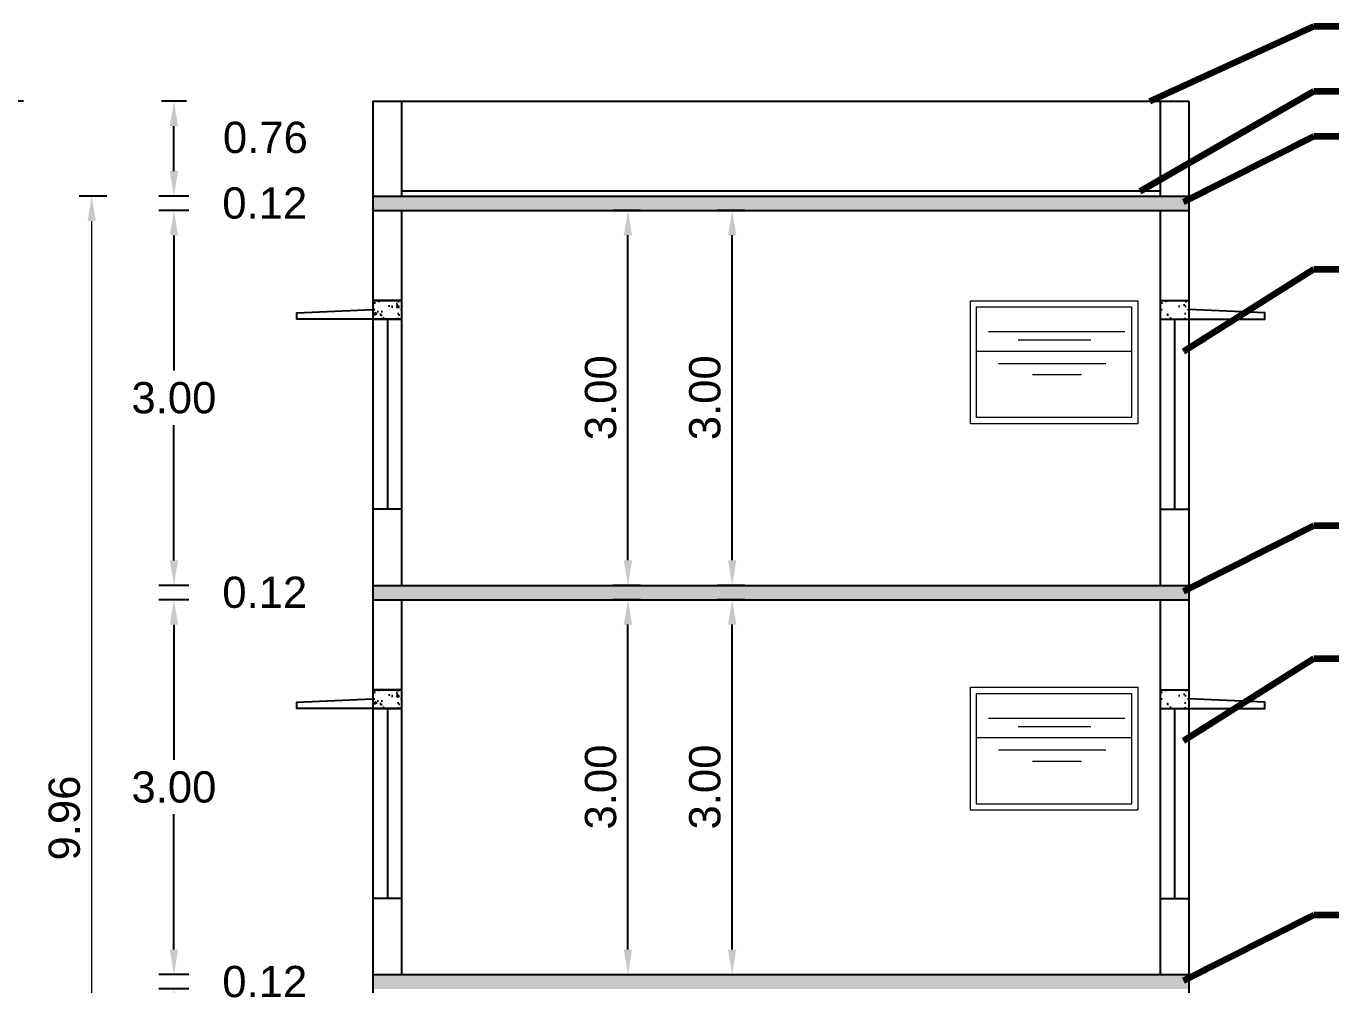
# Model space of a CAD drawing. Header units: metres. Extents: x 0 to 107, y 0 to 69.
# Drawn here: x 11.83 to 22.33, y 51.04 to 58.71 of the extents above; entities that cross this region are included whole.
import ezdxf

# ---------------------------------------------------------------- set-up
doc = ezdxf.new("R2010")
doc.units = ezdxf.units.M
doc.header["$LTSCALE"] = 0.2
doc.header["$MEASUREMENT"] = 0
doc.header["$PDMODE"] = 2
doc.layers.get('0').update_dxf_attribs({"lineweight": 15})
for name, color, linetype in [('BLK_1_FLR_1_REGULAR_ROOM_1', 2, 'Continuous'), ('BLK_1_FLR_1_WATER_CLOSET', 1, 'Continuous'), ('BLK_1_FLR_2_REGULAR_ROOM_1', 2, 'Continuous'), ('BLK_1_FLR_2_WATER_CLOSET', 1, 'Continuous'), ('BLK_1_HT_OF_BLDG', 5, 'Continuous')]:
    doc.layers.add(name, color=color, linetype=linetype)
doc.styles.get("Standard").update_dxf_attribs({"font": 'arial.ttf', "height": 0.25})
doc.dimstyles.get("Standard").update_dxf_attribs({"dimtxt": 0.23, "dimasz": 0.2, "dimexe": 0.12, "dimexo": 0.0625, "dimgap": 0.09, "dimtad": 1, "dimtih": 1, "dimtoh": 1, "dimzin": 1, "dimdsep": 46, "dimtxsty": 'Standard', "dimcen": 0.09, "dimazin": 0, "dimtfac": 1, "dimtix": 1, "dimtofl": 0, "dimtmove": 0, "dimatfit": 0, "dimfxl": 0, "dimtolj": 1, "dimtzin": 0, "dimarcsym": 0})
pattern_1 = [(355, (303.64837, 120.61045), (0.13884212, 0.1654656), [0.0225, -0.2475]), (50, (303.64837, 120.61045), (0.13013044, -0.18899765), [0.018, -0.198]), (304.5486, (303.65994, 120.62424), (0.26897258, -0.02353184), [0.01912206, -0.21034263]), (358.8158, (303.6908, 120.56802), (0.19128413, 0.2615079), [0.03375, -0.37125]), (308.3644, (303.70674, 120.58982), (0.4049135, -0.0083697), [0.0286831, -0.3155139]), (53.8158, (303.6908, 120.56802), (0.4049135, -0.00837002), [0.027, -0.297]), (24, (303.7014, 120.59984), (0.04121474, 0.21203147), [0.0225, -0.2475]), (79, (303.7014, 120.59984), (0.20544253, -0.10221258), [0.018, -0.198]), (333.5486, (303.70484, 120.61751), (0.24665719, 0.10981909), [0.01912206, -0.21034263]), (7.5, (303.64837, 120.61045), (0.073196945, -0.068037956), [0, -0.1956, 0, -0.201, 0, -0.19875]), (37.5, (303.64837, 120.61045), (0.139472835, -0.027861883), [0, -0.1146, 0, -0.1911, 0, -0.07575]), (77.5, (303.601066, 120.563146), (0.108456229, 0.11802545), [0, -0.075, 0, -0.234, 0, -0.3105]), (87.5, (303.57985, 120.54193), (0.14494794, 0.102476995), [0, -0.0975, 0, -0.1554, 0, -0.2205])]
pattern_2 = [(355, (303.64837, 123.72545), (0.13884212, 0.1654656), [0.0225, -0.2475]), (50, (303.64837, 123.72545), (0.13013044, -0.18899765), [0.018, -0.198]), (304.5486, (303.65994, 123.73924), (0.26897258, -0.02353184), [0.01912206, -0.21034263]), (358.8158, (303.6908, 123.68302), (0.19128413, 0.2615079), [0.03375, -0.37125]), (308.3644, (303.70674, 123.70482), (0.4049135, -0.0083697), [0.0286831, -0.3155139]), (53.8158, (303.6908, 123.68302), (0.4049135, -0.00837002), [0.027, -0.297]), (24, (303.7014, 123.71484), (0.04121474, 0.21203147), [0.0225, -0.2475]), (79, (303.7014, 123.71484), (0.20544253, -0.10221258), [0.018, -0.198]), (333.5486, (303.70484, 123.73251), (0.24665719, 0.10981909), [0.01912206, -0.21034263]), (7.5, (303.64837, 123.72545), (0.073196945, -0.068037956), [0, -0.1956, 0, -0.201, 0, -0.19875]), (37.5, (303.64837, 123.72545), (0.139472835, -0.027861883), [0, -0.1146, 0, -0.1911, 0, -0.07575]), (77.5, (303.601066, 123.678146), (0.108456229, 0.11802545), [0, -0.075, 0, -0.234, 0, -0.3105]), (87.5, (303.57985, 123.65693), (0.14494794, 0.102476995), [0, -0.0975, 0, -0.1554, 0, -0.2205])]

# ---------------------------------------------------------------- blocks, each defined once
blk = doc.blocks.new('*D10')
at = {"color": 0, "lineweight": 25}
for p, q in [((13.008, 51.32), (13.008, 51.52)), ((13.008, 50.805), (13.008, 50.605))]:
    blk.add_line(p, q, dxfattribs=at)
at = {"color": 0, "linetype": 'Continuous', "lineweight": -2}
for p, q in [((13.128, 51.12), (12.888, 51.12)), ((13.128, 51.005), (12.888, 51.005))]:
    blk.add_line(p, q, dxfattribs=at)
at = {"color": 0}
for points in [[(12.975, 51.32), (13.041, 51.32), (13.008, 51.12)], [(12.975, 50.805), (13.041, 50.805), (13.008, 51.005)]]:
    blk.add_solid(points, dxfattribs=at)
at = {"layer": 'Defpoints', "color": 0}
for p in [(13.008, 51.12), (14.601, 51.12), (14.601, 51.005)]:
    blk.add_point(p, dxfattribs=at)
at = {"color": 0, "lineweight": 25, "insert": (13.735, 51.063), "char_height": 0.25, "attachment_point": 5}
blk.add_mtext('\\A1;0.12', dxfattribs=at)
blk = doc.blocks.new('*D16')
at = {"color": 0, "linetype": 'Continuous', "lineweight": -2}
for p, q in [((13.128, 54.12), (12.888, 54.12)), ((13.128, 51.12), (12.888, 51.12))]:
    blk.add_line(p, q, dxfattribs=at)
at = {"color": 0, "lineweight": 25}
for p, q in [((13.008, 53.92), (13.008, 52.838)), ((13.008, 51.32), (13.008, 52.403))]:
    blk.add_line(p, q, dxfattribs=at)
at = {"color": 0}
for points in [[(12.975, 53.92), (13.041, 53.92), (13.008, 54.12)], [(12.975, 51.32), (13.041, 51.32), (13.008, 51.12)]]:
    blk.add_solid(points, dxfattribs=at)
at = {"layer": 'Defpoints', "color": 0}
for p in [(13.008, 54.12), (14.601, 54.12), (15.676, 51.12)]:
    blk.add_point(p, dxfattribs=at)
at = {"color": 0, "lineweight": 25, "insert": (13.008, 52.62), "char_height": 0.25, "attachment_point": 5}
blk.add_mtext('\\A1;3.00', dxfattribs=at)
blk = doc.blocks.new('*D17')
at = {"color": 0, "lineweight": 25}
for p, q in [((13.008, 54.435), (13.008, 54.635)), ((13.008, 53.92), (13.008, 53.72))]:
    blk.add_line(p, q, dxfattribs=at)
at = {"color": 0, "linetype": 'Continuous', "lineweight": -2}
for p, q in [((13.128, 54.235), (12.888, 54.235)), ((13.128, 54.12), (12.888, 54.12))]:
    blk.add_line(p, q, dxfattribs=at)
at = {"color": 0}
for points in [[(12.975, 54.435), (13.041, 54.435), (13.008, 54.235)], [(12.975, 53.92), (13.041, 53.92), (13.008, 54.12)]]:
    blk.add_solid(points, dxfattribs=at)
at = {"layer": 'Defpoints', "color": 0}
for p in [(13.008, 54.235), (14.601, 54.235), (14.601, 54.12)]:
    blk.add_point(p, dxfattribs=at)
at = {"color": 0, "lineweight": 25, "insert": (13.735, 54.178), "char_height": 0.25, "attachment_point": 5}
blk.add_mtext('\\A1;0.12', dxfattribs=at)
blk = doc.blocks.new('*D18')
at = {"color": 0, "linetype": 'Continuous', "lineweight": -2}
for p, q in [((13.128, 57.235), (12.888, 57.235)), ((13.128, 54.235), (12.888, 54.235))]:
    blk.add_line(p, q, dxfattribs=at)
at = {"color": 0, "lineweight": 25}
for p, q in [((13.008, 57.035), (13.008, 55.953)), ((13.008, 54.435), (13.008, 55.518))]:
    blk.add_line(p, q, dxfattribs=at)
at = {"color": 0}
for points in [[(12.975, 57.035), (13.041, 57.035), (13.008, 57.235)], [(12.975, 54.435), (13.041, 54.435), (13.008, 54.235)]]:
    blk.add_solid(points, dxfattribs=at)
at = {"layer": 'Defpoints', "color": 0}
for p in [(13.008, 57.235), (14.601, 57.235), (15.676, 54.235)]:
    blk.add_point(p, dxfattribs=at)
at = {"color": 0, "lineweight": 25, "insert": (13.008, 55.735), "char_height": 0.25, "attachment_point": 5}
blk.add_mtext('\\A1;3.00', dxfattribs=at)
blk = doc.blocks.new('*D19')
at = {"color": 0, "lineweight": 25}
for p, q in [((13.008, 57.55), (13.008, 57.75)), ((13.008, 57.035), (13.008, 56.835))]:
    blk.add_line(p, q, dxfattribs=at)
at = {"color": 0, "linetype": 'Continuous', "lineweight": -2}
for p, q in [((13.128, 57.35), (12.888, 57.35)), ((13.128, 57.235), (12.888, 57.235))]:
    blk.add_line(p, q, dxfattribs=at)
at = {"color": 0}
for points in [[(12.975, 57.55), (13.041, 57.55), (13.008, 57.35)], [(12.975, 57.035), (13.041, 57.035), (13.008, 57.235)]]:
    blk.add_solid(points, dxfattribs=at)
at = {"layer": 'Defpoints', "color": 0}
for p in [(13.008, 57.35), (14.601, 57.35), (14.601, 57.235)]:
    blk.add_point(p, dxfattribs=at)
at = {"color": 0, "lineweight": 25, "insert": (13.735, 57.293), "char_height": 0.25, "attachment_point": 5}
blk.add_mtext('\\A1;0.12', dxfattribs=at)
blk = doc.blocks.new('*D20')
at = {"color": 0, "linetype": 'Continuous', "lineweight": -2}
for p, q in [((13.108, 58.11), (12.908, 58.11)), ((13.108, 57.35), (12.908, 57.35))]:
    blk.add_line(p, q, dxfattribs=at)
at = {"color": 0, "lineweight": 25}
blk.add_line((13.008, 57.55), (13.008, 57.91), dxfattribs=at)
at = {"color": 0}
for points in [[(12.975, 57.91), (13.041, 57.91), (13.008, 58.11)], [(12.975, 57.55), (13.041, 57.55), (13.008, 57.35)]]:
    blk.add_solid(points, dxfattribs=at)
at = {"layer": 'Defpoints', "color": 0}
for p in [(13.008, 58.11), (14.965, 58.11), (14.601, 57.35)]:
    blk.add_point(p, dxfattribs=at)
at = {"color": 0, "lineweight": 25, "insert": (13.74, 57.818), "char_height": 0.25, "attachment_point": 5}
blk.add_mtext('\\A1;0.76', dxfattribs=at)
blk = doc.blocks.new('*D27')
at = {"layer": 'BLK_1_HT_OF_BLDG', "color": 5, "lineweight": -2, "ltscale": 4}
for p, q in [((12.47, 57.35), (12.25, 57.35)), ((12.47, 47.395), (12.25, 47.395))]:
    blk.add_line(p, q, dxfattribs=at)
at = {"layer": 'BLK_1_HT_OF_BLDG', "color": 5, "linetype": 'Continuous', "lineweight": 5, "ltscale": 4}
blk.add_line((12.35, 47.595), (12.35, 57.15), dxfattribs=at)
at = {"layer": 'BLK_1_HT_OF_BLDG', "color": 5, "ltscale": 4}
for points in [[(12.317, 57.15), (12.383, 57.15), (12.35, 57.35)], [(12.317, 47.595), (12.383, 47.595), (12.35, 47.395)]]:
    blk.add_solid(points, dxfattribs=at)
at = {"layer": 'Defpoints', "color": 0, "ltscale": 4}
for p in [(12.35, 57.35), (13.008, 57.35), (13.821, 47.395)]:
    blk.add_point(p, dxfattribs=at)
at = {"layer": 'BLK_1_HT_OF_BLDG', "color": 5, "lineweight": 5, "ltscale": 4, "insert": (12.132, 52.373), "char_height": 0.25, "attachment_point": 5, "rotation": 90}
blk.add_mtext('\\A1;9.96', dxfattribs=at)
blk = doc.blocks.new('*D62')
at = {"color": 0, "lineweight": -2, "ltscale": 4}
for p, q in [((11.804, 58.11), (11.584, 58.11)), ((11.804, 47.395), (11.584, 47.395))]:
    blk.add_line(p, q, dxfattribs=at)
at = {"ltscale": 4}
blk.add_line((11.684, 47.595), (11.684, 57.91), dxfattribs=at)
for points in [[(11.651, 57.91), (11.717, 57.91), (11.684, 58.11)], [(11.651, 47.595), (11.717, 47.595), (11.684, 47.395)]]:
    blk.add_solid(points, dxfattribs=at)
at = {"layer": 'Defpoints', "color": 0, "ltscale": 4}
for p in [(11.684, 58.11), (16.273, 58.11), (16.273, 47.395)]:
    blk.add_point(p, dxfattribs=at)
at = {"color": 0, "ltscale": 4, "insert": (11.466, 52.753), "char_height": 0.25, "attachment_point": 5, "rotation": 90}
blk.add_mtext('\\A1;10.72', dxfattribs=at)
blk = doc.blocks.new('*D112')
at = {"layer": 'BLK_1_FLR_1_REGULAR_ROOM_1', "color": 2, "lineweight": -2, "ltscale": 4}
for p, q in [((16.522, 54.121), (16.742, 54.121)), ((16.522, 51.121), (16.742, 51.121))]:
    blk.add_line(p, q, dxfattribs=at)
at = {"layer": 'BLK_1_FLR_1_REGULAR_ROOM_1', "color": 2, "ltscale": 4}
blk.add_line((16.642, 51.321), (16.642, 53.921), dxfattribs=at)
for points in [[(16.608, 53.921), (16.675, 53.921), (16.642, 54.121)], [(16.608, 51.321), (16.675, 51.321), (16.642, 51.121)]]:
    blk.add_solid(points, dxfattribs=at)
at = {"layer": 'Defpoints', "color": 0, "ltscale": 4}
for p in [(16.454, 54.121), (16.642, 54.121), (16.454, 51.121)]:
    blk.add_point(p, dxfattribs=at)
at = {"layer": 'BLK_1_FLR_1_REGULAR_ROOM_1', "color": 2, "ltscale": 4, "insert": (16.424, 52.621), "char_height": 0.25, "attachment_point": 5, "rotation": 90}
blk.add_mtext('\\A1;3.00', dxfattribs=at)
blk = doc.blocks.new('*D113')
at = {"layer": 'BLK_1_FLR_1_WATER_CLOSET', "color": 1, "lineweight": -2, "ltscale": 4}
for p, q in [((17.356, 54.121), (17.576, 54.121)), ((17.356, 51.121), (17.576, 51.121))]:
    blk.add_line(p, q, dxfattribs=at)
at = {"layer": 'BLK_1_FLR_1_WATER_CLOSET', "color": 1, "ltscale": 4}
blk.add_line((17.476, 51.321), (17.476, 53.921), dxfattribs=at)
for points in [[(17.442, 53.921), (17.509, 53.921), (17.476, 54.121)], [(17.442, 51.321), (17.509, 51.321), (17.476, 51.121)]]:
    blk.add_solid(points, dxfattribs=at)
at = {"layer": 'Defpoints', "color": 0, "ltscale": 4}
for p in [(17.288, 54.121), (17.476, 54.121), (17.288, 51.121)]:
    blk.add_point(p, dxfattribs=at)
at = {"layer": 'BLK_1_FLR_1_WATER_CLOSET', "color": 1, "ltscale": 4, "insert": (17.258, 52.621), "char_height": 0.25, "attachment_point": 5, "rotation": 90}
blk.add_mtext('\\A1;3.00', dxfattribs=at)
blk = doc.blocks.new('*D114')
at = {"layer": 'BLK_1_FLR_2_REGULAR_ROOM_1', "color": 2, "lineweight": -2, "ltscale": 4}
for p, q in [((16.522, 57.236), (16.742, 57.236)), ((16.522, 54.236), (16.742, 54.236))]:
    blk.add_line(p, q, dxfattribs=at)
at = {"layer": 'BLK_1_FLR_2_REGULAR_ROOM_1', "color": 2, "ltscale": 4}
blk.add_line((16.642, 54.436), (16.642, 57.036), dxfattribs=at)
for points in [[(16.608, 57.036), (16.675, 57.036), (16.642, 57.236)], [(16.608, 54.436), (16.675, 54.436), (16.642, 54.236)]]:
    blk.add_solid(points, dxfattribs=at)
at = {"layer": 'Defpoints', "color": 0, "ltscale": 4}
for p in [(16.454, 57.236), (16.642, 57.236), (16.454, 54.236)]:
    blk.add_point(p, dxfattribs=at)
at = {"layer": 'BLK_1_FLR_2_REGULAR_ROOM_1', "color": 2, "ltscale": 4, "insert": (16.424, 55.736), "char_height": 0.25, "attachment_point": 5, "rotation": 90}
blk.add_mtext('\\A1;3.00', dxfattribs=at)
blk = doc.blocks.new('*D115')
at = {"layer": 'BLK_1_FLR_2_WATER_CLOSET', "color": 1, "lineweight": -2, "ltscale": 4}
for p, q in [((17.356, 57.236), (17.576, 57.236)), ((17.356, 54.236), (17.576, 54.236))]:
    blk.add_line(p, q, dxfattribs=at)
at = {"layer": 'BLK_1_FLR_2_WATER_CLOSET', "color": 1, "ltscale": 4}
blk.add_line((17.476, 54.436), (17.476, 57.036), dxfattribs=at)
for points in [[(17.442, 57.036), (17.509, 57.036), (17.476, 57.236)], [(17.442, 54.436), (17.509, 54.436), (17.476, 54.236)]]:
    blk.add_solid(points, dxfattribs=at)
at = {"layer": 'Defpoints', "color": 0, "ltscale": 4}
for p in [(17.288, 57.236), (17.476, 57.236), (17.288, 54.236)]:
    blk.add_point(p, dxfattribs=at)
at = {"layer": 'BLK_1_FLR_2_WATER_CLOSET', "color": 1, "ltscale": 4, "insert": (17.258, 55.736), "char_height": 0.25, "attachment_point": 5, "rotation": 90}
blk.add_mtext('\\A1;3.00', dxfattribs=at)

msp = doc.modelspace()

# ---------------------------------------------------------------- hatches: boundary and pattern name
at = {"lineweight": 25}
h = msp.add_hatch(dxfattribs=at)
h.set_pattern_fill('AR-CONC', scale=0.03, style=0)
h.set_pattern_definition([(50, (-1450.4573, -1964.9442), (0.215178055, -0.01882564), [0.0225, -0.2475]), (355, (-1450.4573, -1964.9442), (-0.0416254, 0.22565764), [0.018, -0.198]), (100.451444, (-1450.43937, -1964.94578), (0.173552654, 0.206831997), [0.019122058, -0.210342634]), (46.1842, (-1450.4573, -1964.8842), (0.3201724, -0.049655784), [0.03375, -0.37125]), (96.635635, (-1450.43062, -1964.88835), (0.280398584, 0.29223558), [0.028683103, -0.31551413]), (351.184164, (-1450.4573, -1964.8842), (0.280398584, 0.29223558), [0.027, -0.297]), (21, (-1450.4273, -1964.8992), (0.179072116, -0.120785667), [0.0225, -0.2475]), (326, (-1450.4273, -1964.8992), (0.0729946, 0.217545014), [0.018, -0.198]), (71.451445, (-1450.41238, -1964.90927), (0.252066713, 0.096759346), [0.019122057, -0.210342634]), (37.5, (-1450.4573, -1964.94421), (0.0036479566, 0.0998681561), [0, -0.1956, 0, -0.201, 0, -0.19875]), (7.5, (-1450.4573, -1964.94421), (0.0789208612, 0.1183235136), [0, -0.1146, 0, -0.1911, 0, -0.07575]), (327.5, (-1450.5242, -1964.94421), (0.1601467309, -0.0067664615), [0, -0.075, 0, -0.234, 0, -0.3105]), (317.5, (-1450.5542, -1964.94421), (0.174955851, 0.030031495), [0, -0.0975, 0, -0.1554, 0, -0.2205])])
h.paths.add_polyline_path([(14.601, 57.35), (14.601, 57.235), (21.13, 57.235), (21.13, 57.35)])
h = msp.add_hatch(dxfattribs=at)
h.set_pattern_fill('AR-CONC', scale=0.03, angle=135, style=0)
h.set_pattern_definition([(355, (297.3488, 123.72545), (0.13884212, 0.1654656), [0.0225, -0.2475]), (50, (297.3488, 123.72545), (0.13013044, -0.18899765), [0.018, -0.198]), (304.5486, (297.36037, 123.73924), (0.26897258, -0.02353184), [0.01912206, -0.21034263]), (358.8158, (297.39123, 123.68302), (0.19128413, 0.2615079), [0.03375, -0.37125]), (308.3644, (297.40717, 123.70482), (0.4049135, -0.0083697), [0.0286831, -0.3155139]), (53.8158, (297.39123, 123.68302), (0.4049135, -0.00837002), [0.027, -0.297]), (24, (297.40184, 123.71484), (0.04121474, 0.21203147), [0.0225, -0.2475]), (79, (297.40184, 123.71484), (0.20544253, -0.10221258), [0.018, -0.198]), (333.5486, (297.40527, 123.73251), (0.24665719, 0.10981909), [0.01912206, -0.21034263]), (7.5, (297.3488, 123.72545), (0.073196945, -0.068037956), [0, -0.1956, 0, -0.201, 0, -0.19875]), (37.5, (297.3488, 123.72545), (0.139472835, -0.027861883), [0, -0.1146, 0, -0.1911, 0, -0.07575]), (77.5, (297.3015, 123.678146), (0.108456229, 0.11802545), [0, -0.075, 0, -0.234, 0, -0.3105]), (87.5, (297.28028, 123.65693), (0.14494794, 0.102476995), [0, -0.0975, 0, -0.1554, 0, -0.2205])])
h.paths.add_polyline_path([(14.831, 56.515), (14.601, 56.515), (14.601, 56.365), (14.831, 56.365)])
h = msp.add_hatch(dxfattribs=at)
h.set_pattern_fill('AR-CONC', scale=0.03, angle=135, style=0)
h.set_pattern_definition(pattern_2)
h.paths.add_polyline_path([(14.601, 56.515), (14.831, 56.515), (14.831, 56.365), (14.601, 56.365)])
h = msp.add_hatch(dxfattribs=at)
h.set_pattern_fill('AR-CONC', scale=0.03, angle=135, style=0)
h.set_pattern_definition(pattern_2)
h.paths.add_polyline_path([(21.13, 56.515), (20.9, 56.515), (20.9, 56.365), (21.13, 56.365)])
h = msp.add_hatch(dxfattribs=at)
h.set_pattern_fill('AR-CONC', scale=0.03, style=0)
h.set_pattern_definition([(50, (-1450.4573, -1968.0592), (0.215178055, -0.01882564), [0.0225, -0.2475]), (355, (-1450.4573, -1968.0592), (-0.0416254, 0.22565764), [0.018, -0.198]), (100.451444, (-1450.43937, -1968.06078), (0.173552654, 0.206831997), [0.019122058, -0.210342634]), (46.1842, (-1450.4573, -1967.9992), (0.3201724, -0.049655784), [0.03375, -0.37125]), (96.635635, (-1450.43062, -1968.00335), (0.280398584, 0.29223558), [0.028683103, -0.31551413]), (351.184164, (-1450.4573, -1967.9992), (0.280398584, 0.29223558), [0.027, -0.297]), (21, (-1450.4273, -1968.0142), (0.179072116, -0.120785667), [0.0225, -0.2475]), (326, (-1450.4273, -1968.0142), (0.0729946, 0.217545014), [0.018, -0.198]), (71.451445, (-1450.41238, -1968.02427), (0.252066713, 0.096759346), [0.019122057, -0.210342634]), (37.5, (-1450.4573, -1968.05921), (0.0036479566, 0.0998681561), [0, -0.1956, 0, -0.201, 0, -0.19875]), (7.5, (-1450.4573, -1968.05921), (0.0789208612, 0.1183235136), [0, -0.1146, 0, -0.1911, 0, -0.07575]), (327.5, (-1450.5242, -1968.05921), (0.1601467309, -0.0067664615), [0, -0.075, 0, -0.234, 0, -0.3105]), (317.5, (-1450.5542, -1968.05921), (0.174955851, 0.030031495), [0, -0.0975, 0, -0.1554, 0, -0.2205])])
h.paths.add_polyline_path([(14.601, 54.235), (14.601, 54.12), (21.13, 54.12), (21.13, 54.235)])
h = msp.add_hatch(dxfattribs=at)
h.set_pattern_fill('AR-CONC', scale=0.03, angle=135, style=0)
h.set_pattern_definition([(355, (297.3488, 120.61045), (0.13884212, 0.1654656), [0.0225, -0.2475]), (50, (297.3488, 120.61045), (0.13013044, -0.18899765), [0.018, -0.198]), (304.5486, (297.36037, 120.62424), (0.26897258, -0.02353184), [0.01912206, -0.21034263]), (358.8158, (297.39123, 120.56802), (0.19128413, 0.2615079), [0.03375, -0.37125]), (308.3644, (297.40717, 120.58982), (0.4049135, -0.0083697), [0.0286831, -0.3155139]), (53.8158, (297.39123, 120.56802), (0.4049135, -0.00837002), [0.027, -0.297]), (24, (297.40184, 120.59984), (0.04121474, 0.21203147), [0.0225, -0.2475]), (79, (297.40184, 120.59984), (0.20544253, -0.10221258), [0.018, -0.198]), (333.5486, (297.40527, 120.61751), (0.24665719, 0.10981909), [0.01912206, -0.21034263]), (7.5, (297.3488, 120.61045), (0.073196945, -0.068037956), [0, -0.1956, 0, -0.201, 0, -0.19875]), (37.5, (297.3488, 120.61045), (0.139472835, -0.027861883), [0, -0.1146, 0, -0.1911, 0, -0.07575]), (77.5, (297.3015, 120.563146), (0.108456229, 0.11802545), [0, -0.075, 0, -0.234, 0, -0.3105]), (87.5, (297.28028, 120.54193), (0.14494794, 0.102476995), [0, -0.0975, 0, -0.1554, 0, -0.2205])])
h.paths.add_polyline_path([(14.831, 53.4), (14.601, 53.4), (14.601, 53.25), (14.831, 53.25)])
h = msp.add_hatch(dxfattribs=at)
h.set_pattern_fill('AR-CONC', scale=0.03, angle=135, style=0)
h.set_pattern_definition(pattern_1)
h.paths.add_polyline_path([(14.601, 53.4), (14.831, 53.4), (14.831, 53.25), (14.601, 53.25)])
h = msp.add_hatch(dxfattribs=at)
h.set_pattern_fill('AR-CONC', scale=0.03, angle=135, style=0)
h.set_pattern_definition(pattern_1)
h.paths.add_polyline_path([(21.13, 53.4), (20.9, 53.4), (20.9, 53.25), (21.13, 53.25)])
h = msp.add_hatch(dxfattribs=at)
h.set_pattern_fill('AR-CONC', scale=0.03, style=0)
h.set_pattern_definition([(50, (-1450.4573, -1971.1742), (0.215178055, -0.01882564), [0.0225, -0.2475]), (355, (-1450.4573, -1971.1742), (-0.0416254, 0.22565764), [0.018, -0.198]), (100.451444, (-1450.43937, -1971.17578), (0.173552654, 0.206831997), [0.019122058, -0.210342634]), (46.1842, (-1450.4573, -1971.1142), (0.3201724, -0.049655784), [0.03375, -0.37125]), (96.635635, (-1450.43062, -1971.11835), (0.280398584, 0.29223558), [0.028683103, -0.31551413]), (351.184164, (-1450.4573, -1971.1142), (0.280398584, 0.29223558), [0.027, -0.297]), (21, (-1450.4273, -1971.1292), (0.179072116, -0.120785667), [0.0225, -0.2475]), (326, (-1450.4273, -1971.1292), (0.0729946, 0.217545014), [0.018, -0.198]), (71.451445, (-1450.41238, -1971.13927), (0.252066713, 0.096759346), [0.019122057, -0.210342634]), (37.5, (-1450.4573, -1971.17421), (0.0036479566, 0.0998681561), [0, -0.1956, 0, -0.201, 0, -0.19875]), (7.5, (-1450.4573, -1971.17421), (0.0789208612, 0.1183235136), [0, -0.1146, 0, -0.1911, 0, -0.07575]), (327.5, (-1450.5242, -1971.17421), (0.1601467309, -0.0067664615), [0, -0.075, 0, -0.234, 0, -0.3105]), (317.5, (-1450.5542, -1971.17421), (0.174955851, 0.030031495), [0, -0.0975, 0, -0.1554, 0, -0.2205])])
h.paths.add_polyline_path([(14.601, 51.12), (14.601, 51.005), (21.13, 51.005), (21.13, 51.12)])

# ---------------------------------------------------------------- linework, layer by layer
at = {"color": 7, "lineweight": 25}
for p, q in [((14.601, 58.11), (14.601, 46.375)), ((14.601, 58.11), (21.13, 58.11)), ((14.831, 57.35), (14.831, 58.11)), ((20.9, 58.11), (20.9, 57.35)), ((21.13, 58.11), (21.13, 46.375)), ((14.831, 57.393), (20.9, 57.393)), ((14.601, 57.35), (21.13, 57.35)), ((14.601, 57.235), (21.13, 57.235)), ((14.831, 54.235), (14.831, 57.235)), ((20.9, 57.235), (20.9, 54.235)), ((20.9, 57.235), (20.9, 54.235)), ((14.601, 56.515), (14.831, 56.515)), ((14.831, 56.515), (14.601, 56.515)), ((20.9, 56.515), (21.13, 56.515)), ((14.601, 56.365), (14.831, 56.365)), ((14.831, 56.365), (14.601, 56.365)), ((14.716, 56.365), (14.716, 54.845)), ((20.9, 56.365), (21.13, 56.365)), ((21.015, 56.365), (21.015, 54.845)), ((14.831, 54.845), (14.601, 54.845)), ((20.9, 54.845), (21.13, 54.845)), ((14.601, 54.235), (21.13, 54.235)), ((14.601, 54.12), (21.13, 54.12)), ((14.831, 51.12), (14.831, 54.12)), ((20.9, 54.12), (20.9, 51.12)), ((20.9, 54.12), (20.9, 51.12)), ((14.601, 53.4), (14.831, 53.4)), ((14.831, 53.4), (14.601, 53.4)), ((20.9, 53.4), (21.13, 53.4)), ((14.601, 53.25), (14.831, 53.25)), ((14.831, 53.25), (14.601, 53.25)), ((14.716, 53.25), (14.716, 51.73)), ((20.9, 53.25), (21.13, 53.25)), ((21.015, 53.25), (21.015, 51.73)), ((21.13, 53.25), (21.13, 46.375)), ((21.13, 53.25), (21.13, 46.394)), ((14.831, 51.73), (14.601, 51.73)), ((20.9, 51.73), (21.13, 51.73)), ((14.601, 51.12), (21.13, 51.12)), ((21.13, 51.099), (21.13, 51.093))]:
    msp.add_line(p, q, dxfattribs=at)
at = {"ltscale": 4}
for p, q in [((19.526, 56.265), (20.619, 56.265)), ((19.765, 56.199), (20.346, 56.199)), ((19.432, 56.11), (20.672, 56.11)), ((19.606, 56.01), (20.465, 56.01)), ((19.88, 55.921), (20.272, 55.921)), ((19.526, 53.173), (20.619, 53.173)), ((19.765, 53.106), (20.346, 53.106)), ((19.432, 53.018), (20.672, 53.018)), ((19.606, 52.918), (20.465, 52.918)), ((19.88, 52.829), (20.272, 52.829))]:
    msp.add_line(p, q, dxfattribs=at)
at = {"color": 7, "lineweight": 25}
for points in [[(14.601, 56.365), (13.991, 56.365), (13.991, 56.415), (14.601, 56.442)], [(21.13, 56.365), (21.74, 56.365), (21.74, 56.415), (21.13, 56.442)], [(14.601, 53.25), (13.991, 53.25), (13.991, 53.3), (14.601, 53.327)], [(21.13, 53.25), (21.74, 53.25), (21.74, 53.3), (21.13, 53.327)]]:
    msp.add_lwpolyline(points, dxfattribs=at)
at = {"ltscale": 4}
for points in [[(19.382, 56.513), (20.722, 56.513), (20.722, 55.527), (19.382, 55.527)], [(19.432, 56.463), (20.672, 56.463), (20.672, 55.577), (19.432, 55.577)], [(19.382, 53.42), (20.722, 53.42), (20.722, 52.435), (19.382, 52.435)], [(19.432, 53.37), (20.672, 53.37), (20.672, 52.485), (19.432, 52.485)]]:
    msp.add_lwpolyline(points, close=True, dxfattribs=at)

# ---------------------------------------------------------------- dimensions: what is measured, and where the dimension line sits
dim = msp.add_linear_dim(base=(11.683964236, 58.110471471), p1=(16.273465141, 47.395471471), p2=(16.273465141, 58.110471471), angle=90, dimstyle='Standard', override={"dimtxt": 0.25, "dimexe": 0.1, "dimtih": 0, "dimtoh": 0, "dimclrd": 256, "dimlwd": 65535, "dimarcsym": 2}, dxfattribs=at)
dim.commit()
dim.dimension.update_dxf_attribs({"geometry": '*D62', "text_midpoint": (11.466320989, 52.752971471)})
at = {"color": 7, "lineweight": 25}
dim = msp.add_linear_dim(base=(13.008, 58.11), p1=(14.601, 57.35), p2=(14.965, 58.11), angle=90, text='0.76', dimstyle='Standard', override={"dimtxt": 0.22, "dimexe": 0.1, "dimtmove": 2, "dimfxl": 0.1, "dimlwd": 25}, dxfattribs=at)
dim.commit()
dim.dimension.update_dxf_attribs({"geometry": '*D20', "text_midpoint": (13.74, 57.818), "dimtype": 160})
for base, p1, p2, picture, middle in [((13.007856277, 57.350471471), (14.600816578, 57.235471471), (14.600816578, 57.350471471), '*D19', (13.735147183, 57.292971471)), ((13.007856277, 54.235471471), (14.600816578, 54.120471471), (14.600816578, 54.235471471), '*D17', (13.735147183, 54.177971471)), ((13.007856277, 51.120471471), (14.600816578, 51.005471471), (14.600816578, 51.120471471), '*D10', (13.735147183, 51.062971471))]:
    dim = msp.add_linear_dim(base=base, p1=p1, p2=p2, angle=90, dimstyle='Standard', override={"dimtmove": 2, "dimlwd": 25}, dxfattribs=at)
    dim.commit()
    dim.dimension.update_dxf_attribs({"geometry": picture, "text_midpoint": middle, "dimtype": 160})
for base, p1, p2, picture, middle in [((13.008, 57.235), (15.676, 54.235), (14.601, 57.235), '*D18', (13.008, 55.735)), ((13.008, 54.12), (15.676, 51.12), (14.601, 54.12), '*D16', (13.008, 52.62))]:
    dim = msp.add_linear_dim(base=base, p1=p1, p2=p2, angle=90, dimstyle='Standard', override={"dimtmove": 1, "dimlwd": 25}, dxfattribs=at)
    dim.commit()
    dim.dimension.update_dxf_attribs({"geometry": picture, "text_midpoint": middle})
at = {"layer": 'BLK_1_FLR_1_REGULAR_ROOM_1', "color": 2, "ltscale": 4}
dim = msp.add_linear_dim(base=(16.642, 54.121), p1=(16.454, 51.121), p2=(16.454, 54.121), angle=90, dimstyle='Standard', override={"dimtxt": 0.25, "dimexe": 0.1, "dimtih": 0, "dimtoh": 0, "dimclrd": 2, "dimclre": 2, "dimclrt": 2, "dimlwd": 65535, "dimarcsym": 2}, dxfattribs=at)
dim.commit()
dim.dimension.update_dxf_attribs({"geometry": '*D112', "text_midpoint": (16.424, 52.621)})
at = {"layer": 'BLK_1_FLR_1_WATER_CLOSET', "color": 1, "ltscale": 4}
dim = msp.add_linear_dim(base=(17.476, 54.121), p1=(17.288, 51.121), p2=(17.288, 54.121), angle=90, dimstyle='Standard', override={"dimtxt": 0.25, "dimexe": 0.1, "dimtih": 0, "dimtoh": 0, "dimclrd": 1, "dimclre": 1, "dimclrt": 1, "dimlwd": 65535, "dimarcsym": 2}, dxfattribs=at)
dim.commit()
dim.dimension.update_dxf_attribs({"geometry": '*D113', "text_midpoint": (17.258, 52.621)})
at = {"layer": 'BLK_1_FLR_2_REGULAR_ROOM_1', "color": 2, "ltscale": 4}
dim = msp.add_linear_dim(base=(16.642, 57.236), p1=(16.454, 54.236), p2=(16.454, 57.236), angle=90, dimstyle='Standard', override={"dimtxt": 0.25, "dimexe": 0.1, "dimtih": 0, "dimtoh": 0, "dimclrd": 2, "dimclre": 2, "dimclrt": 2, "dimlwd": 65535, "dimarcsym": 2}, dxfattribs=at)
dim.commit()
dim.dimension.update_dxf_attribs({"geometry": '*D114', "text_midpoint": (16.424, 55.736)})
at = {"layer": 'BLK_1_FLR_2_WATER_CLOSET', "color": 1, "ltscale": 4}
dim = msp.add_linear_dim(base=(17.476, 57.236), p1=(17.288, 54.236), p2=(17.288, 57.236), angle=90, dimstyle='Standard', override={"dimtxt": 0.25, "dimexe": 0.1, "dimtih": 0, "dimtoh": 0, "dimclrd": 1, "dimclre": 1, "dimclrt": 1, "dimlwd": 65535, "dimarcsym": 2}, dxfattribs=at)
dim.commit()
dim.dimension.update_dxf_attribs({"geometry": '*D115', "text_midpoint": (17.258, 55.736)})
at = {"layer": 'BLK_1_HT_OF_BLDG', "color": 5, "lineweight": 5, "ltscale": 4}
dim = msp.add_linear_dim(base=(12.349940768, 57.350471471), p1=(13.82055761, 47.395471471), p2=(13.007856277, 57.350471471), angle=90, dimstyle='Standard', override={"dimtxt": 0.25, "dimexe": 0.1, "dimtih": 0, "dimtoh": 0, "dimclrd": 5, "dimclre": 5, "dimclrt": 5, "dimlwd": 5, "dimarcsym": 2}, dxfattribs=at)
dim.commit()
dim.dimension.update_dxf_attribs({"geometry": '*D27', "text_midpoint": (12.132297521, 52.372971471)})

# ---------------------------------------------------------------- leaders
at = {"color": 7, "lineweight": 25}
for points in [[(20.819, 58.11), (22.13, 58.709), (22.33, 58.709)], [(20.741, 57.39), (22.13, 58.189), (22.33, 58.189)], [(21.089, 57.303), (22.13, 57.829), (22.33, 57.829)], [(21.089, 56.105), (22.13, 56.765), (22.33, 56.765)], [(21.089, 54.188), (22.13, 54.714), (22.33, 54.714)], [(21.089, 52.99), (22.13, 53.65), (22.33, 53.65)], [(21.089, 51.073), (22.13, 51.599), (22.33, 51.599)]]:
    msp.add_leader(points, dimstyle='Standard', override={"dimtxt": 0.22, "dimexe": 0.1, "dimgap": 0.09, "dimtad": 0, "dimfxl": 0.1, "dimlwd": 65534}, dxfattribs=at)

doc.saveas('drawing.dxf')
